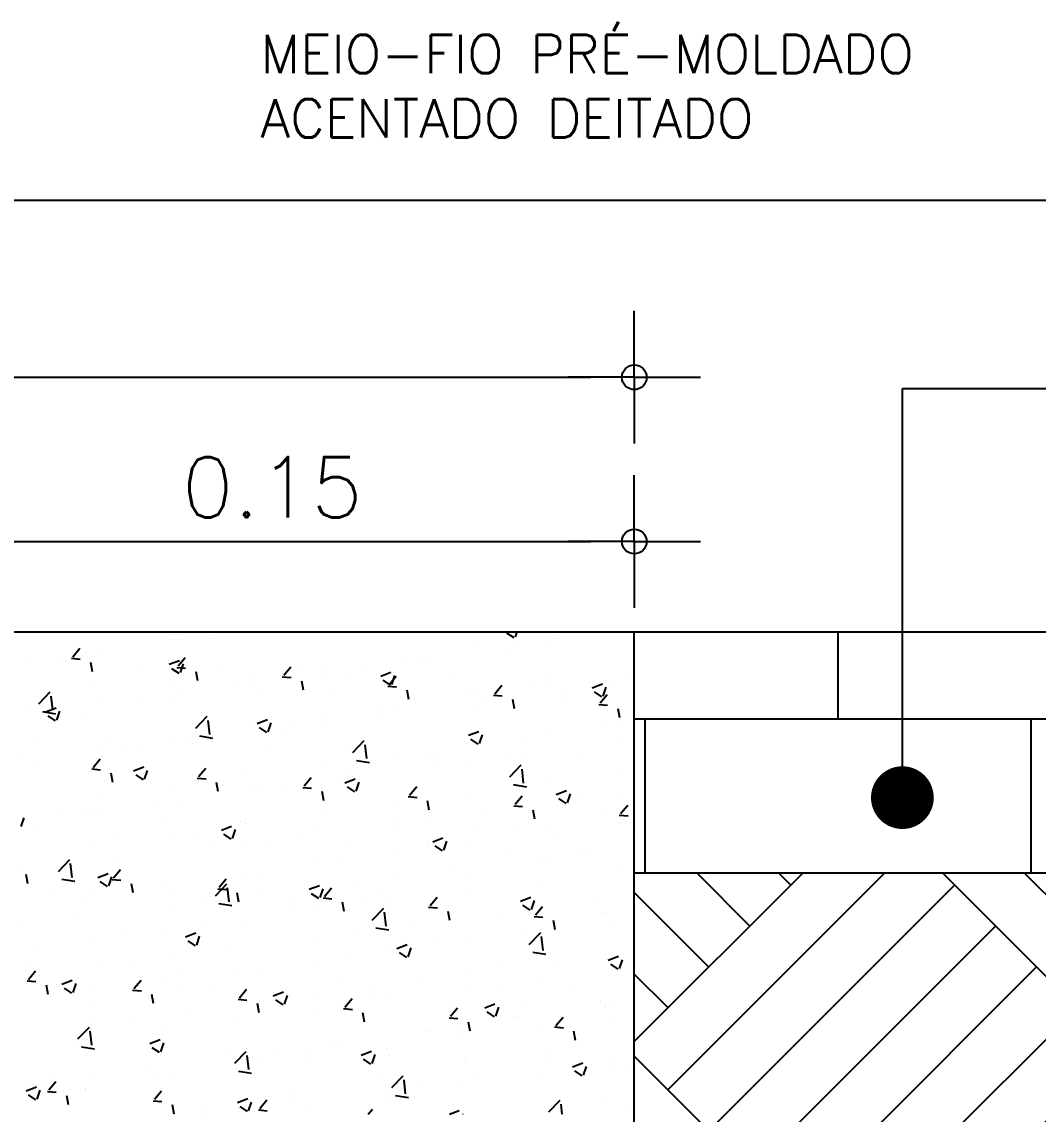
# Model space of a CAD drawing. Extents: x -599692 to 469028, y -9431878 to 9424999.
# Drawn here: x 2251.0328 to 2251.2435, y -418.8606 to -418.6341 of the extents above; entities that cross this region are included whole.
import ezdxf

# ---------------------------------------------------------------- set-up
doc = ezdxf.new("R2010")
doc.units = 0
doc.header["$LTSCALE"] = 0.5
doc.header["$MEASUREMENT"] = 0
doc.header["$PDMODE"] = 34
doc.layers.get('0').update_dxf_attribs({"linetype": 'CONTINUOUS'})
doc.layers.get('DEFPOINTS').update_dxf_attribs({"linetype": 'CONTINUOUS'})
for name, color, linetype in [('COTAS', 2, 'CONTINUOUS'), ('HACH', 8, 'CONTINUOUS'), ('HACHURA', 253, 'CONTINUOUS'), ('P1', 1, 'CONTINUOUS'), ('P2', 2, 'CONTINUOUS'), ('P4', 6, 'CONTINUOUS'), ('TEXTO', 3, 'CONTINUOUS')]:
    doc.layers.add(name, color=color, linetype=linetype)
doc.styles.add('ROMANS', font='romans')
doc.dimstyles.new('BOLA50$0', dxfattribs={"dimscale": 0.5, "dimtxt": 0.25, "dimasz": 0.18, "dimexe": 0.18, "dimexo": 0.0625, "dimgap": 0.1, "dimtad": 1, "dimzin": 0, "dimdsep": 46, "dimtxsty": 'ROMANS', "dimblk1": 'BOLA', "dimblk2": 'BOLA', "dimsah": 1, "dimcen": 0.09, "dimse1": 1, "dimse2": 1, "dimclrt": 256, "dimadec": 0, "dimazin": 0, "dimtfac": 1, "dimtofl": 0, "dimtmove": 2, "dimatfit": 3, "dimldrblk": 'BOLA', "dimfxl": 1, "dimtolj": 1, "dimtzin": 0, "dimarcsym": 0})

# ---------------------------------------------------------------- blocks, each defined once
blk = doc.blocks.new('*X404')
at = {"color": 0}
for p, q in [((414.03509, 368.84147), (414.03545, 368.84255)), ((413.96475, 368.84105), (413.96475, 368.84105)), ((413.96532, 368.84087), (413.96532, 368.84087)), ((413.97295, 368.84188), (413.97295, 368.84188)), ((414.03323, 368.84236), (414.03475, 368.84134)), ((414.04274, 368.84172), (414.04274, 368.84172)), ((414.05332, 368.84149), (414.05332, 368.84149)), ((413.94335, 368.83737), (413.94482, 368.83912)), ((413.94607, 368.83834), (413.94607, 368.83834)), ((413.94936, 368.8391), (413.94936, 368.8391)), ((414.02709, 368.83957), (414.02709, 368.83957)), ((414.03415, 368.83897), (414.03415, 368.83897)), ((414.03514, 368.84004), (414.03514, 368.84004)), ((414.04178, 368.83997), (414.04178, 368.83997)), ((413.93371, 368.83695), (413.93371, 368.83695)), ((413.93452, 368.83682), (413.93452, 368.83682)), ((413.94122, 368.83637), (413.94122, 368.83637)), ((413.94307, 368.83705), (413.94489, 368.83689)), ((413.94743, 368.83426), (413.94708, 368.83617)), ((413.9575, 368.83568), (413.9575, 368.83568)), ((413.96337, 368.83581), (413.9655, 368.83663)), ((413.96522, 368.83546), (413.96668, 368.83721)), ((413.96568, 368.83408), (413.96629, 368.83593)), ((414.01126, 368.83729), (414.01126, 368.83729)), ((414.0149, 368.83643), (414.0149, 368.83643)), ((414.01737, 368.83698), (414.01737, 368.83698)), ((413.96382, 368.83497), (413.96533, 368.83395)), ((413.96493, 368.83514), (413.96675, 368.83498)), ((413.9693, 368.83235), (413.96894, 368.83426)), ((413.97377, 368.835), (413.97377, 368.835)), ((413.98708, 368.83354), (413.98855, 368.83529)), ((413.99004, 368.83431), (413.99004, 368.83431)), ((413.99572, 368.83391), (413.99572, 368.83391)), ((413.99586, 368.83534), (413.99586, 368.83534)), ((413.99959, 368.83393), (413.99959, 368.83393)), ((414.00335, 368.83491), (414.00335, 368.83491)), ((414.00631, 368.83362), (414.00631, 368.83362)), ((414.00717, 368.83336), (414.00931, 368.83418)), ((414.00894, 368.83163), (414.01041, 368.83338)), ((414.00948, 368.83164), (414.0101, 368.83348)), ((414.04245, 368.83334), (414.04245, 368.83334)), ((414.05776, 368.83352), (414.05776, 368.83352)), ((413.94765, 368.83228), (413.94765, 368.83228)), ((413.96392, 368.83159), (413.96392, 368.83159)), ((413.97647, 368.83138), (413.97647, 368.83138)), ((413.98021, 368.83319), (413.98021, 368.83319)), ((413.98679, 368.83322), (413.98862, 368.83306)), ((413.99116, 368.83043), (413.99081, 368.83234)), ((414.00762, 368.83253), (414.00914, 368.83151)), ((414.00866, 368.83131), (414.01048, 368.83115)), ((414.02258, 368.83293), (414.02258, 368.83293)), ((414.0308, 368.82972), (414.03227, 368.83147)), ((414.03885, 368.83225), (414.03885, 368.83225)), ((414.04237, 368.83157), (414.04237, 368.83157)), ((414.05098, 368.83092), (414.05311, 368.83174)), ((414.05328, 368.8292), (414.0539, 368.83104)), ((414.05512, 368.83156), (414.05512, 368.83156)), ((413.93634, 368.82761), (413.93871, 368.83009)), ((413.93921, 368.82634), (413.93888, 368.82923)), ((413.94899, 368.82895), (413.94899, 368.82895)), ((413.9573, 368.82885), (413.9573, 368.82885)), ((413.96438, 368.8309), (413.96438, 368.8309)), ((413.96493, 368.82986), (413.96493, 368.82986)), ((413.98019, 368.8309), (413.98019, 368.8309)), ((413.98182, 368.83088), (413.98182, 368.83088)), ((413.99646, 368.83022), (413.99646, 368.83022)), ((414.01302, 368.82852), (414.01267, 368.83043)), ((414.01273, 368.82953), (414.01273, 368.82953)), ((414.02467, 368.83029), (414.02467, 368.83029)), ((414.02672, 368.82943), (414.02672, 368.82943)), ((414.02901, 368.82884), (414.02901, 368.82884)), ((414.03052, 368.8294), (414.03234, 368.82924)), ((414.0453, 368.82947), (414.0453, 368.82947)), ((414.05143, 368.83009), (414.05294, 368.82907)), ((414.05266, 368.82781), (414.05413, 368.82956)), ((413.93334, 368.82681), (413.93334, 368.82681)), ((413.93776, 368.82598), (413.93989, 368.82679)), ((413.96404, 368.82783), (413.96404, 368.82783)), ((414.0069, 368.82724), (414.0069, 368.82724)), ((414.01089, 368.82714), (414.01089, 368.82714)), ((414.02613, 368.82695), (414.02613, 368.82695)), ((414.03376, 368.82795), (414.03376, 368.82795)), ((414.03488, 368.82661), (414.03453, 368.82852)), ((414.04528, 368.82815), (414.04528, 368.82815)), ((414.05238, 368.82749), (414.0542, 368.82733)), ((414.05674, 368.8247), (414.05639, 368.82661)), ((413.93707, 368.82599), (413.93978, 368.82557)), ((413.93805, 368.82632), (413.93805, 368.82632)), ((413.93821, 368.82514), (413.93972, 368.82412)), ((413.94007, 368.82425), (413.94068, 368.8261)), ((413.94627, 368.82478), (413.94627, 368.82478)), ((413.96887, 368.82257), (413.97124, 368.82504)), ((413.98156, 368.82353), (413.9837, 368.82435)), ((413.99549, 368.82519), (413.99549, 368.82519)), ((414.00688, 368.82441), (414.00688, 368.82441)), ((413.97174, 368.82129), (413.9714, 368.82419)), ((413.97984, 368.82304), (413.97984, 368.82304)), ((413.98201, 368.8227), (413.98353, 368.82168)), ((413.98387, 368.82181), (413.98449, 368.82365)), ((413.98912, 368.82419), (413.98912, 368.82419)), ((413.99533, 368.82289), (413.99533, 368.82289)), ((414.05409, 368.82268), (414.05409, 368.82268)), ((414.05739, 368.82338), (414.05739, 368.82338)), ((413.93516, 368.82088), (413.93516, 368.82088)), ((413.95143, 368.82019), (413.95143, 368.82019)), ((413.96401, 368.82076), (413.96401, 368.82076)), ((413.9696, 368.82095), (413.97231, 368.82053)), ((413.97134, 368.82114), (413.97134, 368.82114)), ((413.9877, 368.82189), (413.9877, 368.82189)), ((414.0014, 368.81752), (414.00377, 368.82)), ((414.02537, 368.82109), (414.0275, 368.82191)), ((414.02582, 368.82026), (414.02733, 368.81923)), ((414.02767, 368.81937), (414.02829, 368.82121)), ((414.042, 368.82143), (414.042, 368.82143)), ((414.05653, 368.81998), (414.05653, 368.81998)), ((413.94862, 368.81881), (413.94862, 368.81881)), ((413.95357, 368.81809), (413.95357, 368.81809)), ((413.95691, 368.81783), (413.95691, 368.81783)), ((413.9677, 368.8195), (413.9677, 368.8195)), ((413.96845, 368.81935), (413.96845, 368.81935)), ((413.98397, 368.81882), (413.98397, 368.81882)), ((414.00024, 368.81813), (414.00024, 368.81813)), ((414.00427, 368.81625), (414.00393, 368.81914)), ((414.02635, 368.81928), (414.02635, 368.81928)), ((414.03631, 368.81963), (414.03631, 368.81963)), ((413.93297, 368.81666), (413.93297, 368.81666)), ((413.94758, 368.81444), (413.94905, 368.81619)), ((413.94928, 368.81683), (413.94928, 368.81683)), ((414.00213, 368.8159), (414.00484, 368.81548)), ((414.01052, 368.81699), (414.01052, 368.81699)), ((414.01652, 368.81744), (414.01652, 368.81744)), ((414.01854, 368.81657), (414.01854, 368.81657)), ((414.02574, 368.81593), (414.02574, 368.81593)), ((414.03279, 368.81675), (414.03279, 368.81675)), ((414.03728, 368.81745), (414.03728, 368.81745)), ((414.04906, 368.81607), (414.04906, 368.81607)), ((413.93579, 368.81504), (413.93579, 368.81504)), ((413.9473, 368.81412), (413.94912, 368.81396)), ((413.95166, 368.81133), (413.95131, 368.81324)), ((413.95595, 368.8137), (413.95809, 368.81452)), ((413.95826, 368.81198), (413.95888, 368.81382)), ((413.96944, 368.81253), (413.97091, 368.81428)), ((413.99512, 368.81504), (413.99512, 368.81504)), ((414.00076, 368.81352), (414.00076, 368.81352)), ((414.01811, 368.81493), (414.01811, 368.81493)), ((414.03393, 368.81248), (414.0363, 368.81495)), ((414.0368, 368.8112), (414.03646, 368.8141)), ((414.05702, 368.81323), (414.05702, 368.81323)), ((413.9564, 368.81287), (413.95792, 368.81184)), ((413.96916, 368.81221), (413.97098, 368.81205)), ((413.97352, 368.80942), (413.97317, 368.81133)), ((413.97947, 368.8129), (413.97947, 368.8129)), ((413.98732, 368.81087), (413.98732, 368.81087)), ((413.99131, 368.81062), (413.99278, 368.81237)), ((413.99886, 368.81239), (413.99886, 368.81239)), ((413.99976, 368.81126), (414.00189, 368.81208)), ((414.00206, 368.80954), (414.00268, 368.81138)), ((414.03465, 368.81086), (414.03737, 368.81044)), ((414.04163, 368.81128), (414.04163, 368.81128)), ((413.94825, 368.80866), (413.94825, 368.80866)), ((413.96364, 368.81061), (413.96364, 368.81061)), ((413.97969, 368.80987), (413.97969, 368.80987)), ((413.98299, 368.81047), (413.98299, 368.81047)), ((413.99102, 368.8103), (413.99284, 368.81014)), ((413.99539, 368.80751), (413.99503, 368.80942)), ((414.00021, 368.81043), (414.00172, 368.8094)), ((414.01317, 368.8087), (414.01464, 368.81046)), ((414.02598, 368.80913), (414.02598, 368.80913)), ((414.03503, 368.80679), (414.0365, 368.80854)), ((414.04356, 368.80882), (414.04569, 368.80964)), ((414.04587, 368.8071), (414.04648, 368.80894)), ((414.05614, 368.80897), (414.05614, 368.80897)), ((413.96044, 368.80733), (413.96044, 368.80733)), ((413.96521, 368.80742), (413.96521, 368.80742)), ((414.01015, 368.80685), (414.01015, 368.80685)), ((414.01289, 368.80838), (414.01471, 368.80823)), ((414.01725, 368.80559), (414.0169, 368.8075)), ((414.03475, 368.80647), (414.03657, 368.80631)), ((414.04401, 368.80799), (414.04553, 368.80696)), ((414.04851, 368.80796), (414.04851, 368.80796)), ((414.05689, 368.80488), (414.05836, 368.80663)), ((413.93265, 368.80215), (413.93327, 368.80399)), ((413.94126, 368.80481), (413.94126, 368.80481)), ((413.9455, 368.80462), (413.9455, 368.80462)), ((413.94743, 368.80437), (413.94743, 368.80437)), ((413.94889, 368.80581), (413.94889, 368.80581)), ((413.96177, 368.80393), (413.96177, 368.80393)), ((413.99475, 368.8049), (413.99475, 368.8049)), ((414.01772, 368.80391), (414.01772, 368.80391)), ((414.02926, 368.80543), (414.02926, 368.80543)), ((414.03911, 368.80368), (414.03876, 368.80559)), ((414.05283, 368.80449), (414.05283, 368.80449)), ((414.05661, 368.80456), (414.05843, 368.8044)), ((413.97415, 368.80143), (413.97628, 368.80225)), ((413.97804, 368.80324), (413.97804, 368.80324)), ((413.9791, 368.80275), (413.9791, 368.80275)), ((413.99431, 368.80255), (413.99431, 368.80255)), ((414.01009, 368.8029), (414.01009, 368.8029)), ((414.01058, 368.80187), (414.01058, 368.80187)), ((414.05665, 368.80308), (414.05665, 368.80308)), ((413.93565, 368.80121), (413.93565, 368.80121)), ((413.95192, 368.80052), (413.95192, 368.80052)), ((413.96327, 368.80047), (413.96327, 368.80047)), ((413.96819, 368.79983), (413.96819, 368.79983)), ((413.9746, 368.8006), (413.97611, 368.79957)), ((413.97645, 368.79971), (413.97707, 368.80155)), ((413.99084, 368.80037), (413.99084, 368.80037)), ((414.01795, 368.79899), (414.02008, 368.79981)), ((414.02685, 368.80118), (414.02685, 368.80118)), ((414.03505, 368.80144), (414.03505, 368.80144)), ((414.04126, 368.80113), (414.04126, 368.80113)), ((414.04312, 368.80049), (414.04312, 368.80049)), ((414.05939, 368.7998), (414.05939, 368.7998)), ((413.94788, 368.79851), (413.94788, 368.79851)), ((413.97167, 368.79784), (413.97167, 368.79784)), ((413.9793, 368.79885), (413.9793, 368.79885)), ((413.98446, 368.79915), (413.98446, 368.79915)), ((414.00074, 368.79846), (414.00074, 368.79846)), ((414.01701, 368.79777), (414.01701, 368.79777)), ((414.01728, 368.79839), (414.01728, 368.79839)), ((414.0184, 368.79815), (414.01992, 368.79713)), ((414.02026, 368.79727), (414.02087, 368.79911)), ((414.02561, 368.79899), (414.02561, 368.79899)), ((414.03328, 368.79708), (414.03328, 368.79708)), ((414.05967, 368.79846), (414.05967, 368.79846)), ((413.94038, 368.79288), (413.94276, 368.79535)), ((413.95242, 368.79531), (413.95242, 368.79531)), ((413.9995, 368.79534), (413.9995, 368.79534)), ((414.00978, 368.7967), (414.00978, 368.7967)), ((414.0405, 368.79594), (414.0405, 368.79594)), ((414.04813, 368.79694), (414.04813, 368.79694)), ((414.04955, 368.7964), (414.04955, 368.7964)), ((413.93324, 368.79279), (413.93324, 368.79279)), ((413.94087, 368.79379), (413.94087, 368.79379)), ((413.94325, 368.7916), (413.94292, 368.7945)), ((413.95181, 368.79152), (413.95328, 368.79327)), ((413.97873, 368.7926), (413.97873, 368.7926)), ((413.99438, 368.79475), (413.99438, 368.79475)), ((414.02125, 368.79341), (414.02125, 368.79341)), ((414.04236, 368.79475), (414.04236, 368.79475)), ((414.05628, 368.79294), (414.05628, 368.79294)), ((413.93403, 368.79032), (413.93368, 368.79223)), ((413.94111, 368.79126), (413.94382, 368.79084)), ((413.94854, 368.7916), (413.95067, 368.79242)), ((413.94899, 368.79076), (413.9505, 368.78974)), ((413.95084, 368.78988), (413.95146, 368.79172)), ((413.95153, 368.7912), (413.95335, 368.79104)), ((413.95589, 368.78841), (413.95554, 368.79032)), ((413.9629, 368.79032), (413.9629, 368.79032)), ((413.97291, 368.78783), (413.97528, 368.7903)), ((413.97367, 368.7896), (413.97514, 368.79135)), ((413.98173, 368.79229), (413.98173, 368.79229)), ((414.00207, 368.79088), (414.00207, 368.79088)), ((414.0097, 368.79189), (414.0097, 368.79189)), ((414.02458, 368.7917), (414.02458, 368.7917)), ((414.04089, 368.79099), (414.04089, 368.79099)), ((413.93943, 368.78912), (413.93943, 368.78912)), ((413.9475, 368.78837), (413.9475, 368.78837)), ((413.9557, 368.78843), (413.9557, 368.78843)), ((413.96395, 368.78923), (413.96395, 368.78923)), ((413.97339, 368.78928), (413.97521, 368.78912)), ((413.97578, 368.78656), (413.97545, 368.78945)), ((413.97775, 368.78649), (413.9774, 368.7884)), ((413.98282, 368.78835), (413.98282, 368.78835)), ((413.99234, 368.78916), (413.99447, 368.78998)), ((413.99279, 368.78832), (413.99431, 368.7873)), ((413.99465, 368.78744), (413.99526, 368.78928)), ((413.99554, 368.78769), (413.99701, 368.78944)), ((414.00681, 368.78864), (414.00681, 368.78864)), ((414.02524, 368.78884), (414.02524, 368.78884)), ((413.94618, 368.78618), (413.94618, 368.78618)), ((413.96365, 368.78582), (413.96365, 368.78582)), ((413.97128, 368.78683), (413.97128, 368.78683)), ((413.97197, 368.78775), (413.97197, 368.78775)), ((413.97364, 368.78621), (413.97635, 368.78579)), ((413.98824, 368.78706), (413.98824, 368.78706)), ((413.99525, 368.78737), (413.99707, 368.78721)), ((413.99962, 368.78458), (413.99926, 368.78649)), ((414.00452, 368.78637), (414.00452, 368.78637)), ((414.00941, 368.78655), (414.00941, 368.78655)), ((414.0174, 368.78578), (414.01887, 368.78753)), ((414.03614, 368.78672), (414.03828, 368.78754)), ((414.03659, 368.78588), (414.03811, 368.78486)), ((414.03845, 368.785), (414.03907, 368.78684)), ((414.05165, 368.78644), (414.05165, 368.78644)), ((413.98903, 368.78559), (413.98903, 368.78559)), ((413.99401, 368.7846), (413.99401, 368.7846)), ((414.00544, 368.78279), (414.00781, 368.78526)), ((414.00831, 368.78151), (414.00798, 368.7844)), ((414.01711, 368.78546), (414.01894, 368.7853)), ((414.02079, 368.78569), (414.02079, 368.78569)), ((414.02148, 368.78267), (414.02113, 368.78458)), ((414.03248, 368.78392), (414.03248, 368.78392)), ((414.03706, 368.785), (414.03706, 368.785)), ((414.03898, 368.78355), (414.0408, 368.78339)), ((414.03926, 368.78386), (414.04073, 368.78562)), ((414.04011, 368.78492), (414.04011, 368.78492)), ((414.05333, 368.78431), (414.05333, 368.78431)), ((414.054, 368.78408), (414.054, 368.78408)), ((413.93285, 368.78177), (413.93285, 368.78177)), ((413.9444, 368.78329), (413.9444, 368.78329)), ((413.97126, 368.78254), (413.97126, 368.78254)), ((413.97836, 368.78246), (413.97836, 368.78246)), ((414.01323, 368.78138), (414.01323, 368.78138)), ((414.04334, 368.78075), (414.04299, 368.78267)), ((414.05591, 368.78279), (414.05591, 368.78279)), ((413.95348, 368.77949), (413.95348, 368.77949)), ((413.96253, 368.78017), (413.96253, 368.78017)), ((413.96673, 368.77933), (413.96886, 368.78015)), ((413.96904, 368.77761), (413.96965, 368.77945)), ((414.00168, 368.77986), (414.00168, 368.77986)), ((414.00617, 368.78117), (414.00888, 368.78074)), ((414.03622, 368.78103), (414.03622, 368.78103)), ((414.03797, 368.77774), (414.04034, 368.78021)), ((414.04084, 368.77647), (414.0405, 368.77936)), ((414.04052, 368.78084), (414.04052, 368.78084)), ((413.94713, 368.77822), (413.94713, 368.77822)), ((413.96718, 368.77849), (413.9687, 368.77747)), ((413.99405, 368.77886), (413.99405, 368.77886)), ((414.01053, 368.77689), (414.01267, 368.77771)), ((414.01284, 368.77517), (414.01346, 368.77701)), ((414.01845, 368.77798), (414.01845, 368.77798)), ((414.02487, 368.77869), (414.02487, 368.77869)), ((413.9357, 368.77644), (413.9357, 368.77644)), ((413.96326, 368.77481), (413.96326, 368.77481)), ((413.9748, 368.77633), (413.9748, 368.77633)), ((413.99364, 368.77446), (413.99364, 368.77446)), ((414.00067, 368.77493), (414.00067, 368.77493)), ((414.00904, 368.77641), (414.00904, 368.77641)), ((414.01098, 368.77605), (414.0125, 368.77503)), ((414.0387, 368.77612), (414.04141, 368.7757)), ((414.05434, 368.77445), (414.05647, 368.77527)), ((414.05664, 368.77272), (414.05726, 368.77457)), ((413.9335, 368.77355), (413.9335, 368.77355)), ((413.93418, 368.7705), (413.93565, 368.77225)), ((413.94977, 368.77286), (413.94977, 368.77286)), ((413.95563, 368.7738), (413.95563, 368.7738)), ((413.96604, 368.77217), (413.96604, 368.77217)), ((413.97799, 368.77231), (413.97799, 368.77231)), ((414.03209, 368.7729), (414.03209, 368.7729)), ((414.04363, 368.77442), (414.04363, 368.77442)), ((414.05479, 368.77361), (414.0563, 368.77259)), ((414.05554, 368.77264), (414.05554, 368.77264)), ((413.9339, 368.77018), (413.93572, 368.77002)), ((413.93638, 368.77127), (413.93638, 368.77127)), ((413.94112, 368.7695), (413.94325, 368.77032)), ((413.95604, 368.76859), (413.95751, 368.77034)), ((413.96216, 368.77003), (413.96216, 368.77003)), ((413.98231, 368.77148), (413.98231, 368.77148)), ((413.9829, 368.77188), (413.9829, 368.77188)), ((413.99858, 368.7708), (413.99858, 368.7708)), ((414.01485, 368.77011), (414.01485, 368.77011)), ((414.02446, 368.7719), (414.02446, 368.7719)), ((414.04015, 368.77069), (414.04015, 368.77069)), ((413.93826, 368.76739), (413.93791, 368.7693)), ((413.93992, 368.76945), (413.93992, 368.76945)), ((413.94157, 368.76866), (413.94309, 368.76764)), ((413.94343, 368.76778), (413.94404, 368.76962)), ((413.94676, 368.76807), (413.94676, 368.76807)), ((413.95576, 368.76827), (413.95758, 368.76811)), ((413.95619, 368.76877), (413.95619, 368.76877)), ((413.96512, 368.76882), (413.96512, 368.76882)), ((413.97247, 368.76808), (413.97247, 368.76808)), ((413.9779, 368.76668), (413.97937, 368.76843)), ((413.98492, 368.76706), (413.98706, 368.76788)), ((413.99367, 368.76784), (413.99367, 368.76784)), ((414.00521, 368.76936), (414.00521, 368.76936)), ((414.0245, 368.76855), (414.0245, 368.76855)), ((414.03112, 368.76942), (414.03112, 368.76942)), ((414.04739, 368.76874), (414.04739, 368.76874)), ((413.94734, 368.76577), (413.94734, 368.76577)), ((413.96012, 368.76548), (413.95977, 368.76739)), ((413.97762, 368.76636), (413.97944, 368.7662)), ((413.98198, 368.76357), (413.98163, 368.76548)), ((413.98537, 368.76622), (413.98689, 368.7652)), ((413.98604, 368.76684), (413.98604, 368.76684)), ((413.98723, 368.76534), (413.98785, 368.76718)), ((413.98874, 368.76739), (413.98874, 368.76739)), ((413.99977, 368.76476), (414.00123, 368.76651)), ((414.00501, 368.7667), (414.00501, 368.7667)), ((414.00866, 368.76626), (414.00866, 368.76626)), ((414.02128, 368.76602), (414.02128, 368.76602)), ((414.02873, 368.76462), (414.03086, 368.76544)), ((414.05274, 368.76589), (414.05274, 368.76589)), ((413.96679, 368.7643), (413.96679, 368.7643)), ((413.99327, 368.76431), (413.99327, 368.76431)), ((413.99948, 368.76444), (414.0013, 368.76428)), ((414.00384, 368.76165), (414.00349, 368.76356)), ((414.02163, 368.76285), (414.0231, 368.7646)), ((414.02918, 368.76378), (414.03069, 368.76276)), ((414.03103, 368.76289), (414.03165, 368.76474)), ((414.03755, 368.76533), (414.03755, 368.76533)), ((414.05382, 368.76464), (414.05382, 368.76464)), ((414.05486, 368.76493), (414.05486, 368.76493)), ((413.94761, 368.76178), (413.94761, 368.76178)), ((413.95524, 368.76278), (413.95524, 368.76278)), ((413.97762, 368.76216), (413.97762, 368.76216)), ((414.02134, 368.76253), (414.02317, 368.76237)), ((414.02407, 368.76088), (414.02407, 368.76088)), ((414.02571, 368.75974), (414.02535, 368.76165)), ((414.03496, 368.76284), (414.03496, 368.76284)), ((414.03561, 368.7624), (414.03561, 368.7624)), ((414.04349, 368.76094), (414.04496, 368.76269)), ((414.05517, 368.7625), (414.05517, 368.7625)), ((413.94442, 368.75814), (413.9468, 368.76061)), ((413.94729, 368.75686), (413.94696, 368.75976)), ((413.96179, 368.75988), (413.96179, 368.75988)), ((414.01644, 368.75988), (414.01644, 368.75988)), ((414.01719, 368.75979), (414.01719, 368.75979)), ((414.03977, 368.76055), (414.03977, 368.76055)), ((414.04321, 368.76062), (414.04503, 368.76046)), ((414.04757, 368.75783), (414.04722, 368.75974)), ((413.9437, 368.75737), (413.9437, 368.75737)), ((413.94515, 368.75652), (413.94786, 368.7561)), ((413.94639, 368.75793), (413.94639, 368.75793)), ((413.95931, 368.75723), (413.96145, 368.75805)), ((413.95976, 368.75639), (413.96128, 368.75537)), ((413.95997, 368.75668), (413.95997, 368.75668)), ((413.96162, 368.7555), (413.96224, 368.75735)), ((413.99719, 368.75734), (413.99719, 368.75734)), ((413.99941, 368.75674), (413.99941, 368.75674)), ((414.02413, 368.7584), (414.02413, 368.7584)), ((413.97625, 368.75599), (413.97625, 368.75599)), ((413.97695, 368.75309), (413.97933, 368.75557)), ((413.97802, 368.75482), (413.97802, 368.75482)), ((413.97982, 368.75182), (413.97949, 368.75471)), ((413.98565, 368.75582), (413.98565, 368.75582)), ((413.99252, 368.7553), (413.99252, 368.7553)), ((413.9929, 368.75416), (413.9929, 368.75416)), ((414.00312, 368.75479), (414.00525, 368.7556)), ((414.00542, 368.75306), (414.00604, 368.75491)), ((414.00829, 368.75611), (414.00829, 368.75611)), ((414.00879, 368.75462), (414.00879, 368.75462)), ((414.04227, 368.75615), (414.04227, 368.75615)), ((413.95877, 368.75228), (413.95877, 368.75228)), ((413.97725, 368.75202), (413.97725, 368.75202)), ((413.98164, 368.75369), (413.98164, 368.75369)), ((414.00357, 368.75395), (414.00508, 368.75293)), ((414.02449, 368.7531), (414.02449, 368.7531)), ((414.02506, 368.75393), (414.02506, 368.75393)), ((414.04133, 368.75324), (414.04133, 368.75324)), ((414.04685, 368.75291), (414.04685, 368.75291)), ((414.04692, 368.75234), (414.04905, 368.75316)), ((414.04923, 368.75062), (414.04985, 368.75246)), ((414.05448, 368.75392), (414.05448, 368.75392)), ((414.0548, 368.75235), (414.0548, 368.75235)), ((414.0576, 368.75255), (414.0576, 368.75255)), ((413.93959, 368.74976), (413.93959, 368.74976)), ((413.94722, 368.75076), (413.94722, 368.75076)), ((413.96142, 368.74973), (413.96142, 368.74973)), ((413.96386, 368.75064), (413.96386, 368.75064)), ((413.97768, 368.75147), (413.98039, 368.75105)), ((414.00672, 368.75005), (414.00672, 368.75005)), ((414.00948, 368.74805), (414.01186, 368.75052)), ((414.01235, 368.74677), (414.01202, 368.74967)), ((414.0276, 368.75038), (414.0276, 368.75038)), ((414.0394, 368.7504), (414.0394, 368.7504)), ((414.04737, 368.75151), (414.04889, 368.75049)), ((413.9337, 368.7474), (413.93584, 368.74821)), ((413.93601, 368.74567), (413.93663, 368.74752)), ((413.93841, 368.74757), (413.93988, 368.74933)), ((413.94602, 368.74778), (413.94602, 368.74778)), ((413.94609, 368.74759), (413.94609, 368.74759)), ((413.96027, 368.74566), (413.96174, 368.74741)), ((414.00842, 368.74785), (414.00842, 368.74785)), ((414.01605, 368.74886), (414.01605, 368.74886)), ((414.02375, 368.74825), (414.02375, 368.74825)), ((413.93415, 368.74656), (413.93567, 368.74554)), ((413.93812, 368.74725), (413.93995, 368.7471)), ((413.94249, 368.74447), (413.94214, 368.74638)), ((413.95999, 368.74534), (413.96181, 368.74518)), ((413.97751, 368.74495), (413.97964, 368.74577)), ((413.97981, 368.74323), (413.98043, 368.74507)), ((413.98213, 368.74375), (413.9836, 368.7455)), ((413.98894, 368.747), (413.98894, 368.747)), ((413.98917, 368.74532), (413.98917, 368.74532)), ((414.00792, 368.74597), (414.00792, 368.74597)), ((414.01021, 368.74643), (414.01292, 368.74601)), ((414.04201, 368.743), (414.04438, 368.74548)), ((414.05391, 368.74548), (414.05391, 368.74548)), ((413.96435, 368.74255), (413.964, 368.74446)), ((413.97, 368.7428), (413.97, 368.7428)), ((413.97117, 368.74395), (413.97117, 368.74395)), ((413.97763, 368.7438), (413.97763, 368.7438)), ((413.97796, 368.74412), (413.97947, 368.7431)), ((413.98185, 368.74343), (413.98367, 368.74327)), ((413.99253, 368.74402), (413.99253, 368.74402)), ((414.0046, 368.74255), (414.00546, 368.74359)), ((414.02141, 368.74255), (414.02344, 368.74333)), ((414.04479, 368.74255), (414.04455, 368.74462)), ((414.058, 368.74341), (414.058, 368.74341)), ((414.02421, 368.74255), (414.02424, 368.74263))]:
    blk.add_line(p, q, dxfattribs=at)
blk = doc.blocks.new('BOLA')
for q in [(0, 1.528), (-1.528, 0), (0, -1.528), (1.528, 0)]:
    blk.add_line((0, 0), q)
blk.add_circle((0, 0), 0.284)
blk = doc.blocks.new('*D409')
at = {"layer": 'COTAS', "color": 253, "lineweight": -2}
blk.add_line((2251.01876, -418.74185), (2251.15076, -418.74185), dxfattribs=at)
at = {"layer": 'DEFPOINTS', "color": 0}
for p in [(2251.15976, -418.74185), (2251.00976, -418.76056), (2251.15976, -418.76056)]:
    blk.add_point(p, dxfattribs=at)
at = {"layer": 'COTAS', "color": 253, "lineweight": -2, "xscale": 0.009, "yscale": 0.009, "zscale": 0.009, "rotation": 180}
blk.add_blockref('BOLA', (2251.00976, -418.74185), dxfattribs=at)
at = {"layer": 'COTAS', "color": 253, "lineweight": -2, "xscale": 0.009, "yscale": 0.009, "zscale": 0.009}
blk.add_blockref('BOLA', (2251.15976, -418.74185), dxfattribs=at)
at = {"layer": 'COTAS', "insert": (2251.08476, -418.7306), "char_height": 0.0125, "attachment_point": 5, "style": 'ROMANS'}
blk.add_mtext('\\A1;0.15', dxfattribs=at)
blk = doc.blocks.new('*D410')
at = {"layer": 'COTAS', "color": 253, "lineweight": -2}
blk.add_line((2250.86876, -418.7078), (2251.15076, -418.7078), dxfattribs=at)
at = {"layer": 'DEFPOINTS', "color": 0}
for p in [(2251.15976, -418.7078), (2251.15976, -418.76056), (2250.85976, -418.81056)]:
    blk.add_point(p, dxfattribs=at)
at = {"layer": 'COTAS', "color": 253, "lineweight": -2, "xscale": 0.009, "yscale": 0.009, "zscale": 0.009, "rotation": 180}
blk.add_blockref('BOLA', (2250.85976, -418.7078), dxfattribs=at)
at = {"layer": 'COTAS', "color": 253, "lineweight": -2, "xscale": 0.009, "yscale": 0.009, "zscale": 0.009}
blk.add_blockref('BOLA', (2251.15976, -418.7078), dxfattribs=at)
at = {"layer": 'COTAS', "insert": (2251.00976, -418.69655), "char_height": 0.0125, "attachment_point": 5, "style": 'ROMANS'}
blk.add_mtext('\\A1;0.30', dxfattribs=at)
blk = doc.blocks.new('_Dot')
at = {"color": 0, "linetype": 'ByBlock', "lineweight": -2}
blk.add_line((-0.5, 0), (-1, 0), dxfattribs=at)
at = {"color": 0, "linetype": 'ByBlock', "const_width": 0.5}
blk.add_lwpolyline([(-0.25, 0, 1), (0.25, 0, 1)], format="xyb", close=True, dxfattribs=at)

msp = doc.modelspace()

# ---------------------------------------------------------------- hatches: boundary and pattern name
at = {"layer": 'HACHURA'}
h = msp.add_hatch(dxfattribs=at)
h.set_pattern_fill('AR-B816', color=256, scale=0.005, style=0)
h.set_pattern_definition([(0, (1371.242005, -252.57865), (0, 0.04), []), (90, (1371.242005, -252.57865), (-0.04, 0.04), [0.04, -0.04])])
h.paths.add_polyline_path([(2251.15976, -418.76056), (2251.15976, -418.81056), (2251.43697, -418.81056), (2251.43697, -418.76056)])
h = msp.add_hatch(dxfattribs=at)
h.set_pattern_fill('AR-PARQ1', color=256, scale=0.006, angle=45, style=0)
h.set_pattern_definition([(135, (878.57908, -69.185615), (-0.1018233765, 7e-18), [0.072, -0.072]), (135, (878.587566, -69.17713), (-0.1018233765, 7e-18), [0.072, -0.072]), (135, (878.59605, -69.168645), (-0.1018233765, 7e-18), [0.072, -0.072]), (135, (878.604536, -69.16016), (-0.1018233765, 7e-18), [0.072, -0.072]), (135, (878.61302, -69.151674), (-0.1018233765, 7e-18), [0.072, -0.072]), (135, (878.62151, -69.14319), (-0.1018233765, 7e-18), [0.072, -0.072]), (135, (878.62999, -69.134704), (-0.1018233765, 7e-18), [0.072, -0.072]), (45, (878.52817, -69.134704), (0.1018233765, -7e-18), [0.072, -0.072]), (45, (878.51968, -69.12622), (0.1018233765, -7e-18), [0.072, -0.072]), (45, (878.5112, -69.11773), (0.1018233765, -7e-18), [0.072, -0.072]), (45, (878.50271, -69.10925), (0.1018233765, -7e-18), [0.072, -0.072]), (45, (878.49423, -69.10076), (0.1018233765, -7e-18), [0.072, -0.072]), (45, (878.48574, -69.09228), (0.1018233765, -7e-18), [0.072, -0.072]), (45, (878.47726, -69.08379), (0.1018233765, -7e-18), [0.072, -0.072])])
h.paths.add_polyline_path([(2251.15976, -418.96056), (2250.85976, -418.96056), (2250.85976, -419.06056), (2251.43697, -419.06056), (2251.43697, -418.81056), (2251.15976, -418.81056)])
h.paths.add_polyline_path([(2251.23047, -418.95383), (2251.37199, -418.95383), (2251.37199, -418.94183), (2251.23047, -418.94183)], flags=24)

# ---------------------------------------------------------------- linework, layer by layer
at = {"layer": 'P1'}
for p, q in [((2251.01909, -418.67108), (2251.27674, -418.67108)), ((2251.21532, -418.71014), (2251.45407, -418.71014)), ((2251.21532, -418.78194), (2251.21532, -418.71014))]:
    msp.add_line(p, q, dxfattribs=at)
at = {"layer": 'P2', "linetype": 'Continuous'}
for p, q in [((2251.15976, -418.76056), (2251.43697, -418.76056)), ((2251.15976, -418.81056), (2251.43697, -418.81056))]:
    msp.add_line(p, q, dxfattribs=at)
at = {"layer": 'P4'}
for p in [(2251.00976, -418.76056), (2251.15976, -418.96056)]:
    msp.add_line(p, (2251.15976, -418.76056), dxfattribs=at)

# ---------------------------------------------------------------- block references
at = {"layer": 'HACH'}
msp.add_blockref('*X404', (1837.10003, -787.60311), dxfattribs=at)
at = {"layer": 'P1', "xscale": 0.01300000000003365, "yscale": 0.01300000000003365, "zscale": 0.01300000000003365, "rotation": 270}
msp.add_blockref('_Dot', (2251.21532, -418.79494), dxfattribs=at)

# ---------------------------------------------------------------- texts
at = {"layer": 'TEXTO', "insert": (2251.08228, -418.64745), "char_height": 0.008, "attachment_point": 4, "style": 'ROMANS'}
msp.add_mtext('MEIO-FIO PRÉ-MOLDADO\\PACENTADO DEITADO', dxfattribs=at)

# ---------------------------------------------------------------- dimensions: what is measured, and where the dimension line sits
at = {"layer": 'COTAS'}
for base, p1, picture, middle in [((2251.15976, -418.7078), (2250.85976, -418.81056), '*D410', (2251.00976, -418.69655)), ((2251.15976, -418.74185), (2251.00976, -418.76056), '*D409', (2251.08476, -418.7306))]:
    dim = msp.add_linear_dim(base=base, p1=p1, p2=(2251.15976, -418.76056), dimstyle='BOLA50$0', override={"dimscale": 0.05, "dimclrd": 253}, dxfattribs=at)
    dim.commit()
    dim.dimension.update_dxf_attribs({"geometry": picture, "text_midpoint": middle})

doc.saveas('drawing.dxf')
